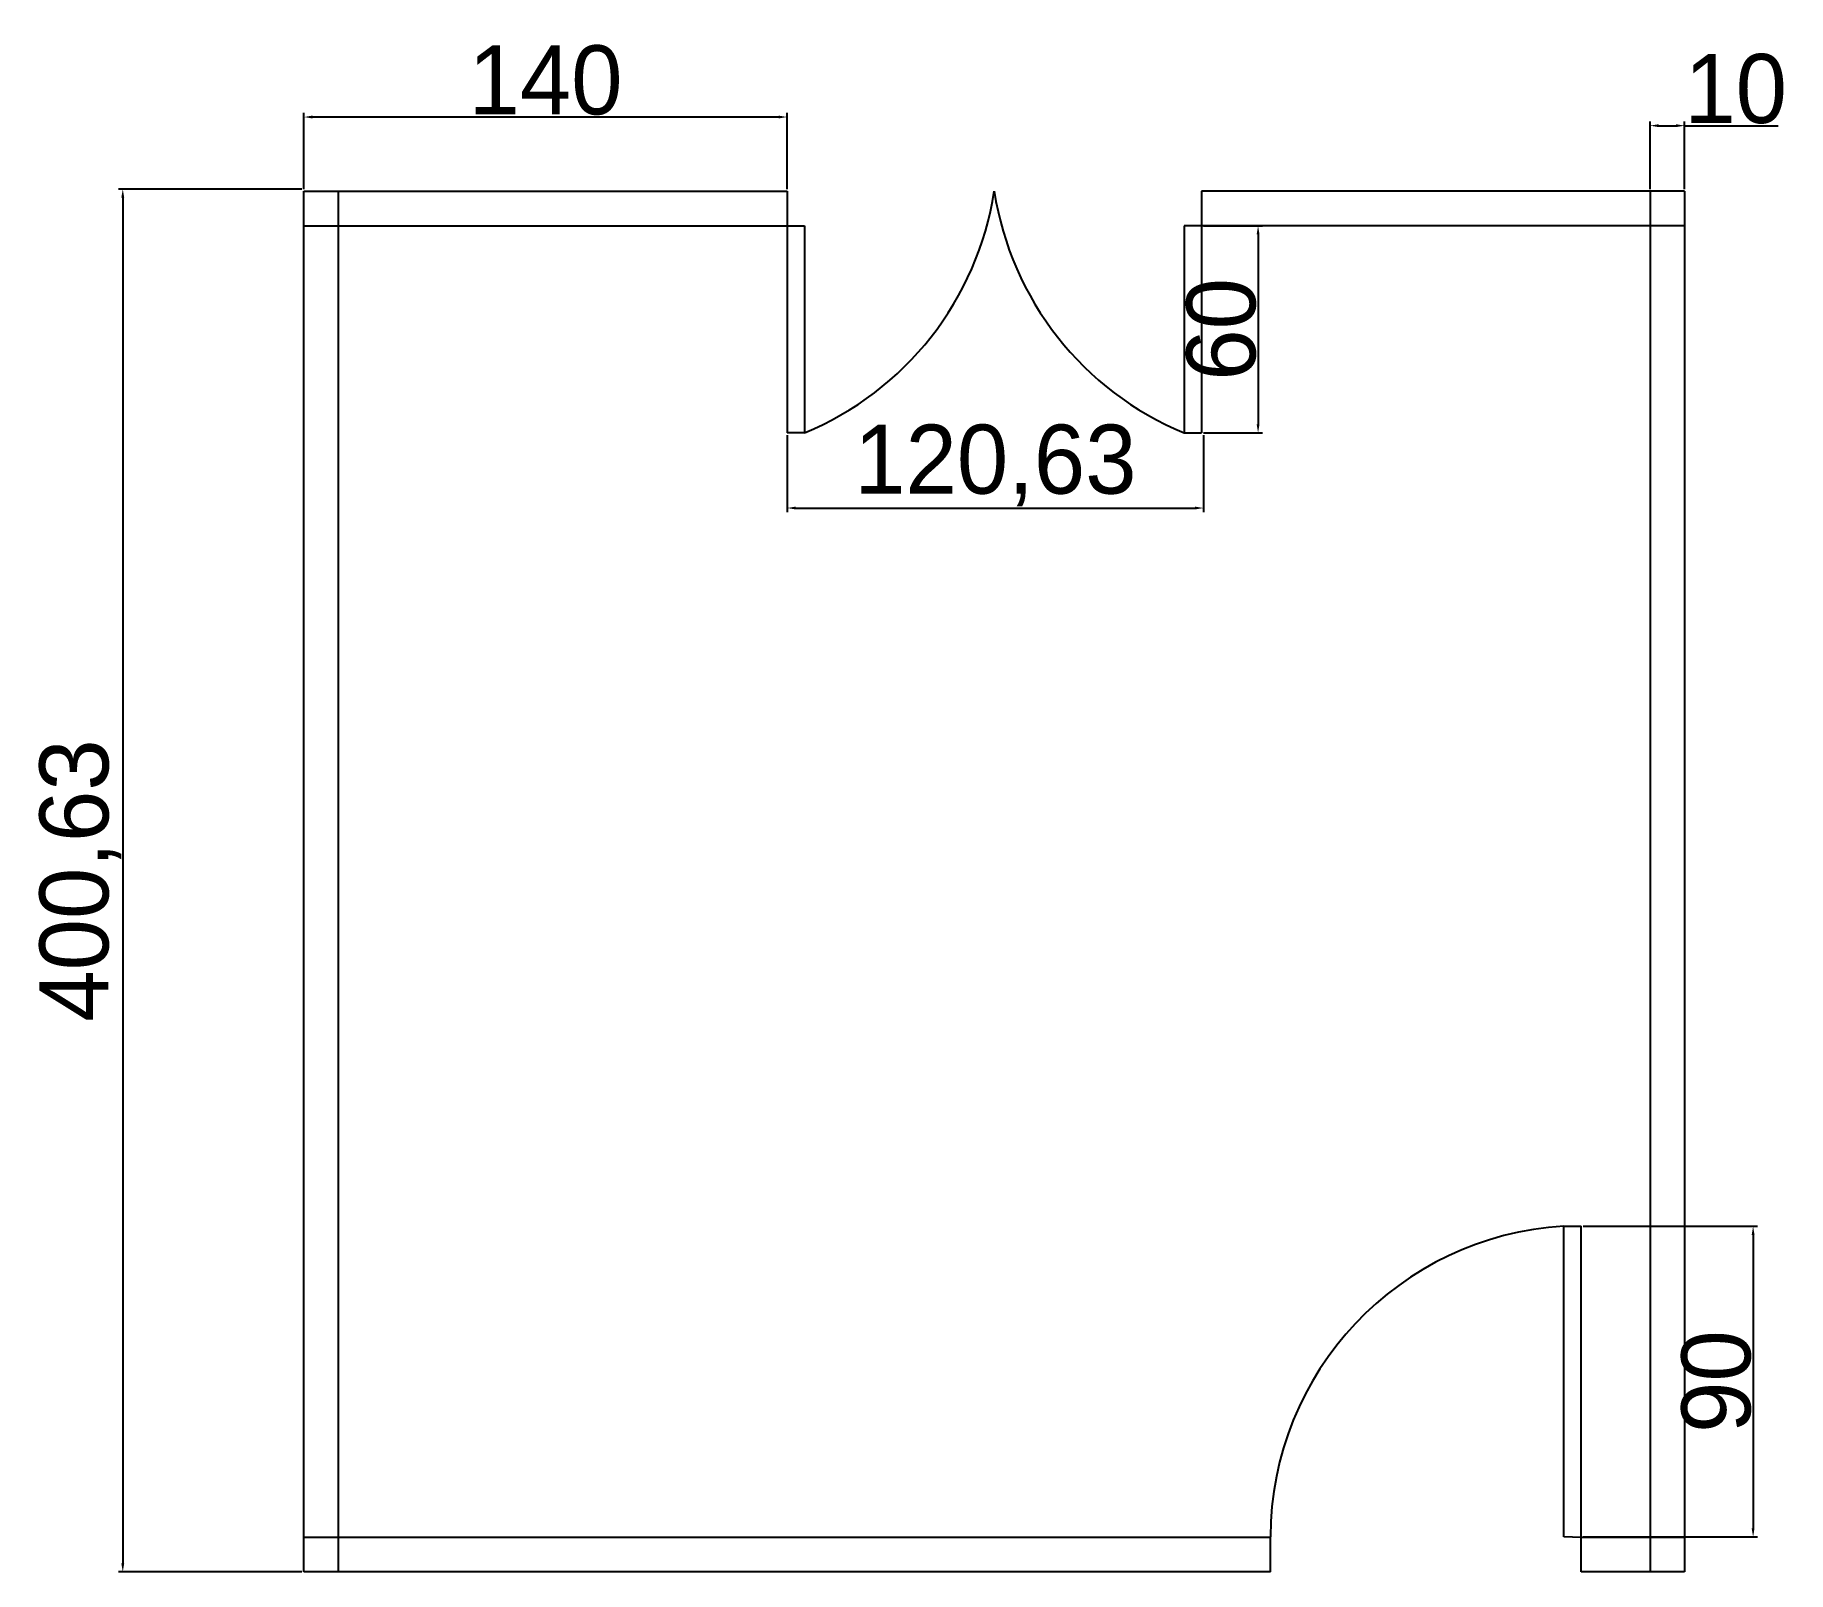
# Model space of a CAD drawing. Header units: millimetres. Extents: x 70 to 578, y -162 to 284.
import ezdxf

# ---------------------------------------------------------------- set-up
doc = ezdxf.new("R2010")
doc.units = ezdxf.units.MM
doc.dimstyles.new('ISO-25', dxfattribs={"dimtxt": 2.5, "dimasz": 2.5, "dimexe": 1.25, "dimexo": 0.625, "dimtad": 1, "dimtxsty": 'Standard', "dimcen": 2.5, "dimadec": 0, "dimazin": 0, "dimtfac": 1, "dimtmove": 0, "dimatfit": 3, "dimfxl": 0, "dimarcsym": 0})

# ---------------------------------------------------------------- blocks, each defined once
blk = doc.blocks.new('*D2')
at = {"color": 0, "lineweight": -2}
for p, q in [((408.75, 228.48), (425.8, 228.48)), ((424.55, 225.98), (424.55, 170.98)), ((408.75, 168.48), (425.8, 168.48))]:
    blk.add_line(p, q, dxfattribs=at)
at = {"color": 0}
for points in [[(424.14, 225.98), (424.97, 225.98), (424.55, 228.48)], [(424.14, 170.98), (424.97, 170.98), (424.55, 168.48)]]:
    blk.add_solid(points, dxfattribs=at)
at = {"layer": 'Defpoints', "color": 0}
for p in [(408.12, 228.48), (408.12, 168.48), (424.55, 168.48)]:
    blk.add_point(p, dxfattribs=at)
at = {"color": 0, "insert": (413.93, 198.48), "char_height": 20, "attachment_point": 5, "rotation": 90}
blk.add_mtext('60', dxfattribs=at)
blk = doc.blocks.new('*D3')
at = {"color": 0, "lineweight": -2}
for p, q in [((288.12, 167.86), (288.12, 145.47)), ((408.75, 167.86), (408.75, 145.47)), ((290.62, 146.72), (406.25, 146.72))]:
    blk.add_line(p, q, dxfattribs=at)
at = {"color": 0}
for points in [[(290.62, 147.14), (290.62, 146.31), (288.12, 146.72)], [(406.25, 147.14), (406.25, 146.31), (408.75, 146.72)]]:
    blk.add_solid(points, dxfattribs=at)
at = {"layer": 'Defpoints', "color": 0}
for p in [(288.12, 168.48), (408.75, 168.48), (408.75, 146.72)]:
    blk.add_point(p, dxfattribs=at)
at = {"color": 0, "insert": (348.44, 159.02), "char_height": 20, "attachment_point": 5}
blk.add_mtext('120,63', dxfattribs=at)
blk = doc.blocks.new('*D4')
at = {"color": 0, "lineweight": -2}
for p, q in [((148.12, 239.11), (148.12, 261.24)), ((285.62, 259.99), (150.62, 259.99)), ((288.12, 239.11), (288.12, 261.24))]:
    blk.add_line(p, q, dxfattribs=at)
at = {"color": 0}
for points in [[(150.62, 260.41), (150.62, 259.58), (148.12, 259.99)], [(285.62, 260.41), (285.62, 259.58), (288.12, 259.99)]]:
    blk.add_solid(points, dxfattribs=at)
at = {"layer": 'Defpoints', "color": 0}
for p in [(148.12, 259.99), (148.12, 238.48), (288.12, 238.48)]:
    blk.add_point(p, dxfattribs=at)
at = {"color": 0, "insert": (218.12, 270.62), "char_height": 20, "attachment_point": 5}
blk.add_mtext('140', dxfattribs=at)
blk = doc.blocks.new('*D5')
at = {"color": 0, "lineweight": -2}
for p, q in [((147.5, 239.11), (94.4, 239.11)), ((95.65, 236.61), (95.65, -159.02)), ((147.5, -161.52), (94.4, -161.52))]:
    blk.add_line(p, q, dxfattribs=at)
at = {"color": 0}
for points in [[(95.23, 236.61), (96.07, 236.61), (95.65, 239.11)], [(95.23, -159.02), (96.07, -159.02), (95.65, -161.52)]]:
    blk.add_solid(points, dxfattribs=at)
at = {"layer": 'Defpoints', "color": 0}
for p in [(148.12, 239.11), (95.65, -161.52), (148.12, -161.52)]:
    blk.add_point(p, dxfattribs=at)
at = {"color": 0, "insert": (83.36, 38.8), "char_height": 20, "attachment_point": 5, "rotation": 90}
blk.add_mtext('400,63', dxfattribs=at)
blk = doc.blocks.new('*D6')
at = {"color": 0, "lineweight": -2}
for p, q in [((518.75, -61.36), (569.22, -61.36)), ((567.97, -63.86), (567.97, -148.86)), ((518.75, -151.36), (569.22, -151.36))]:
    blk.add_line(p, q, dxfattribs=at)
at = {"color": 0}
for points in [[(567.55, -63.86), (568.38, -63.86), (567.97, -61.36)], [(567.55, -148.86), (568.38, -148.86), (567.97, -151.36)]]:
    blk.add_solid(points, dxfattribs=at)
at = {"layer": 'Defpoints', "color": 0}
for p in [(518.12, -61.36), (518.12, -151.36), (567.97, -151.36)]:
    blk.add_point(p, dxfattribs=at)
at = {"color": 0, "insert": (557.34, -106.36), "char_height": 20, "attachment_point": 5, "rotation": 90}
blk.add_mtext('90', dxfattribs=at)
blk = doc.blocks.new('*D7')
at = {"color": 0, "lineweight": -2}
for p, q in [((538.12, 239.11), (538.12, 258.74)), ((540.62, 257.49), (545.62, 257.49)), ((548.12, 239.11), (548.12, 258.74)), ((548.12, 257.49), (575.21, 257.49))]:
    blk.add_line(p, q, dxfattribs=at)
at = {"color": 0}
for points in [[(540.62, 257.91), (540.62, 257.08), (538.12, 257.49)], [(545.62, 257.91), (545.62, 257.08), (548.12, 257.49)]]:
    blk.add_solid(points, dxfattribs=at)
at = {"layer": 'Defpoints', "color": 0}
for p in [(548.12, 257.49), (538.12, 238.48), (548.12, 238.48)]:
    blk.add_point(p, dxfattribs=at)
at = {"color": 0, "insert": (562.92, 268.12), "char_height": 20, "attachment_point": 5}
blk.add_mtext('10', dxfattribs=at)

msp = doc.modelspace()

# ---------------------------------------------------------------- linework, layer by layer
for p, q in [((148.125, -161.516), (148.125, 238.484)), ((148.125, 238.484), (288.125, 238.484)), ((158.125, -161.516), (158.125, 238.484)), ((288.125, 238.484), (288.125, 228.484)), ((548.125, 238.484), (408.125, 238.484)), ((408.125, 238.484), (408.125, 228.484)), ((538.125, 238.484), (538.125, -161.516)), ((548.125, 238.484), (548.125, -161.516)), ((148.125, 228.484), (288.125, 228.484)), ((548.125, 228.484), (408.125, 228.484)), ((428.125, -151.516), (148.125, -151.516)), ((428.125, -161.516), (428.125, -151.358)), ((518.125, -161.516), (518.125, -151.358)), ((548.125, -151.516), (518.125, -151.516)), ((428.125, -161.516), (148.125, -161.516)), ((548.125, -161.516), (518.125, -161.516))]:
    msp.add_line(p, q)
at = {"color": 6}
for p, q in [((288.125, 228.484), (288.125, 168.484)), ((288.125, 228.484), (293.125, 228.484)), ((293.125, 228.484), (293.125, 168.484)), ((403.125, 228.484), (403.125, 168.484)), ((408.125, 228.484), (403.125, 228.484)), ((408.125, 228.484), (408.125, 168.484)), ((293.125, 168.484), (288.125, 168.484)), ((403.125, 168.484), (408.125, 168.484)), ((513.125, -151.358), (513.125, -61.358)), ((513.125, -61.358), (518.125, -61.358)), ((518.125, -151.358), (518.125, -61.358)), ((518.125, -151.516), (513.125, -151.358))]:
    msp.add_line(p, q, dxfattribs=at)
for centre, radius, start, end in [((258.507, 252.291), 90.675, 292.4439, 351.24164), ((437.743, 252.291), 90.675, 188.75836, 247.5561), ((518.451, -151.528), 90.326, 93.38056, 179.8926)]:
    msp.add_arc(centre, radius, start, end)

# ---------------------------------------------------------------- dimensions: what is measured, and where the dimension line sits
at = {"color": 1}
for base, p1, p2, picture, middle in [((148.125, 259.995), (288.125, 238.484), (148.125, 238.484), '*D4', (218.125, 270.62)), ((548.125, 257.493), (538.125, 238.484), (548.125, 238.484), '*D7', (562.916, 268.118)), ((408.749825747, 146.724973894), (288.124825747, 168.484238135), (408.749825747, 168.484238135), '*D3', (348.437325747, 159.016640561))]:
    dim = msp.add_linear_dim(base=base, p1=p1, p2=p2, dimstyle='ISO-25', override={"dimtxt": 20}, dxfattribs=at)
    dim.commit()
    dim.dimension.update_dxf_attribs({"geometry": picture, "text_midpoint": middle})
for base, p1, p2, picture, middle in [((95.650060851, -161.515761865), (148.124825747, 239.109238135), (148.124825747, -161.515761865), '*D5', (83.358394184, 38.796738135)), ((424.552, 168.484), (408.125, 228.484), (408.125, 168.484), '*D2', (413.927, 198.484)), ((567.967, -151.358), (518.125, -61.358), (518.125, -151.358), '*D6', (557.342, -106.358))]:
    dim = msp.add_linear_dim(base=base, p1=p1, p2=p2, angle=90, dimstyle='ISO-25', override={"dimtxt": 20}, dxfattribs=at)
    dim.commit()
    dim.dimension.update_dxf_attribs({"geometry": picture, "text_midpoint": middle})

doc.saveas('drawing.dxf')
